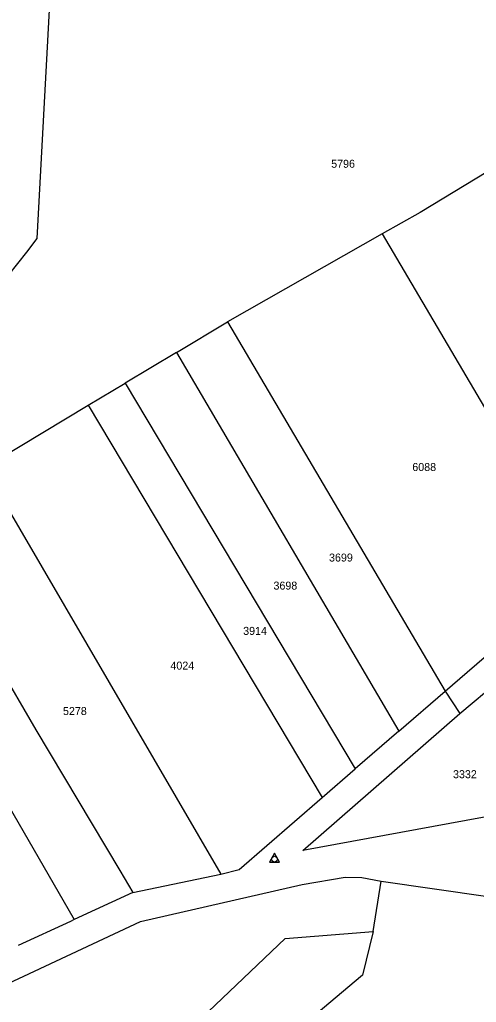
# Model space of a CAD drawing. Extents: x 191922 to 199923, y 328959 to 333350.
# Drawn here: x 197143.9 to 197298.1, y 331297.2 to 331628.6 of the extents above; entities that cross this region are included whole.
import ezdxf

# ---------------------------------------------------------------- set-up
doc = ezdxf.new("R2010")
doc.units = 0
for name, color, linetype in [('enkelbestemming', 7, 'Continuous'), ('Level 12', 7, 'Continuous'), ('Level 6', 7, 'Continuous')]:
    doc.layers.add(name, color=color, linetype=linetype)

# ---------------------------------------------------------------- blocks, each defined once
blk = doc.blocks.new('DC')
at = {"layer": 'Level 12'}
blk.add_lwpolyline([(-1.73, -1), (1.73, -1), (0, 2), (-1.73, -1)], dxfattribs=at)
blk.add_circle((0, 0), 1, dxfattribs=at)

msp = doc.modelspace()

# ---------------------------------------------------------------- linework, layer by layer
at = {"layer": 'Level 6'}
for p, q in [((197155.1, 331653.78), (197149.68, 331554.82)), ((197308.86, 331581.59), (197279.11, 331563.58)), ((197279.11, 331563.58), (197266.3, 331556.31)), ((197149.68, 331554.82), (197146.27, 331550.21)), ((197266.3, 331556.31), (197214.11, 331526.69)), ((197266.3, 331556.31), (197333.72, 331441.94)), ((197146.27, 331550.21), (197140.14, 331542.48)), ((197196.87, 331516.36), (197214.11, 331526.69)), ((197196.87, 331516.36), (197214.11, 331526.69)), ((197214.11, 331526.69), (197287.53, 331402.15)), ((197214.11, 331526.69), (197287.53, 331402.15)), ((197196.87, 331516.36), (197179.56, 331505.99)), ((197196.87, 331516.36), (197179.56, 331505.99)), ((197196.87, 331516.36), (197271.96, 331388.67)), ((197167.06, 331498.52), (197179.56, 331505.99)), ((197167.06, 331498.52), (197179.56, 331505.99)), ((197179.56, 331505.99), (197257.2, 331375.88)), ((197131.82, 331477.44), (197167.06, 331498.52)), ((197131.82, 331477.44), (197167.06, 331498.52)), ((197167.06, 331498.52), (197246.08, 331366.23)), ((197131.82, 331477.44), (197211.85, 331340.39)), ((197088.86, 331451.3), (197162.37, 331325.07)), ((197125.7, 331429.54), (197149.38, 331389.05)), ((197125.7, 331429.54), (197149.38, 331389.05)), ((197287.53, 331402.15), (197314.43, 331425.27)), ((197292.55, 331394.57), (197306.11, 331405.99)), ((197292.55, 331394.57), (197306.11, 331405.99)), ((197271.96, 331388.67), (197287.53, 331402.15)), ((197287.53, 331402.15), (197292.55, 331394.57)), ((197287.53, 331402.15), (197292.55, 331394.57)), ((197239.49, 331348.42), (197292.55, 331394.57)), ((197149.38, 331389.05), (197177.68, 331341.58)), ((197149.38, 331389.05), (197177.68, 331341.58)), ((197271.96, 331388.67), (197257.2, 331375.88)), ((197246.08, 331366.23), (197257.2, 331375.88)), ((197218.06, 331341.91), (197246.08, 331366.23)), ((197333.82, 331365.65), (197239.49, 331348.42)), ((197177.68, 331341.58), (197182.14, 331334.16)), ((197177.68, 331341.58), (197182.14, 331334.16)), ((197182.14, 331334.16), (197211.85, 331340.39)), ((197211.85, 331340.39), (197218.06, 331341.91)), ((197184.68, 331324.38), (197239.32, 331336.94)), ((197184.68, 331324.38), (197239.32, 331336.94)), ((197263.28, 331321.06), (197265.92, 331338.05)), ((197182.14, 331334.16), (197162.37, 331325.07)), ((197182.14, 331334.16), (197162.37, 331325.07)), ((197105.5, 331287.44), (197184.68, 331324.38)), ((197105.5, 331287.44), (197184.68, 331324.38)), ((197161.08, 331324.48), (197143.42, 331316.3)), ((197161.08, 331324.48), (197143.42, 331316.3)), ((197162.37, 331325.07), (197161.08, 331324.48)), ((197162.37, 331325.07), (197161.08, 331324.48)), ((197233.56, 331318.73), (197263.28, 331321.06)), ((197263.28, 331321.06), (197259.67, 331306.28)), ((197172.07, 331260.3), (197233.56, 331318.73)), ((197259.67, 331306.28), (197203.05, 331258.92))]:
    msp.add_line(p, q, dxfattribs=at)
for points in [[(197239.32, 331336.94), (197253.87, 331339.34), (197259.44, 331339.25), (197265.92, 331338.05)], [(197239.32, 331336.94), (197253.87, 331339.34), (197259.44, 331339.25), (197265.92, 331338.05)], [(197265.92, 331338.05), (197302.03, 331332.83), (197323, 331324.57)], [(197265.92, 331338.05), (197302.03, 331332.83), (197323, 331324.57)]]:
    msp.add_lwpolyline(points, dxfattribs=at)

# ---------------------------------------------------------------- block references
at = {"layer": 'Level 12'}
msp.add_blockref('DC', (197229.96, 331345.46), dxfattribs=at)

# ---------------------------------------------------------------- texts
at = {"layer": 'enkelbestemming'}
for s, p in [('5796', (197249.09, 331578.63)), ('6088', (197276.49, 331476.36))]:
    msp.add_text(s, height=2.7, rotation=0, dxfattribs=at).set_placement(p)
for s, p in [('3699', (197248.37, 331445.82)), ('3698', (197229.61, 331436.36)), ('3914', (197219.38, 331421.09)), ('4024', (197194.81, 331409.38)), ('5278', (197158.54, 331394.06)), ('3332', (197290.24, 331372.76))]:
    msp.add_text(s, height=2.7, dxfattribs=at).set_placement(p)

doc.saveas('drawing.dxf')
